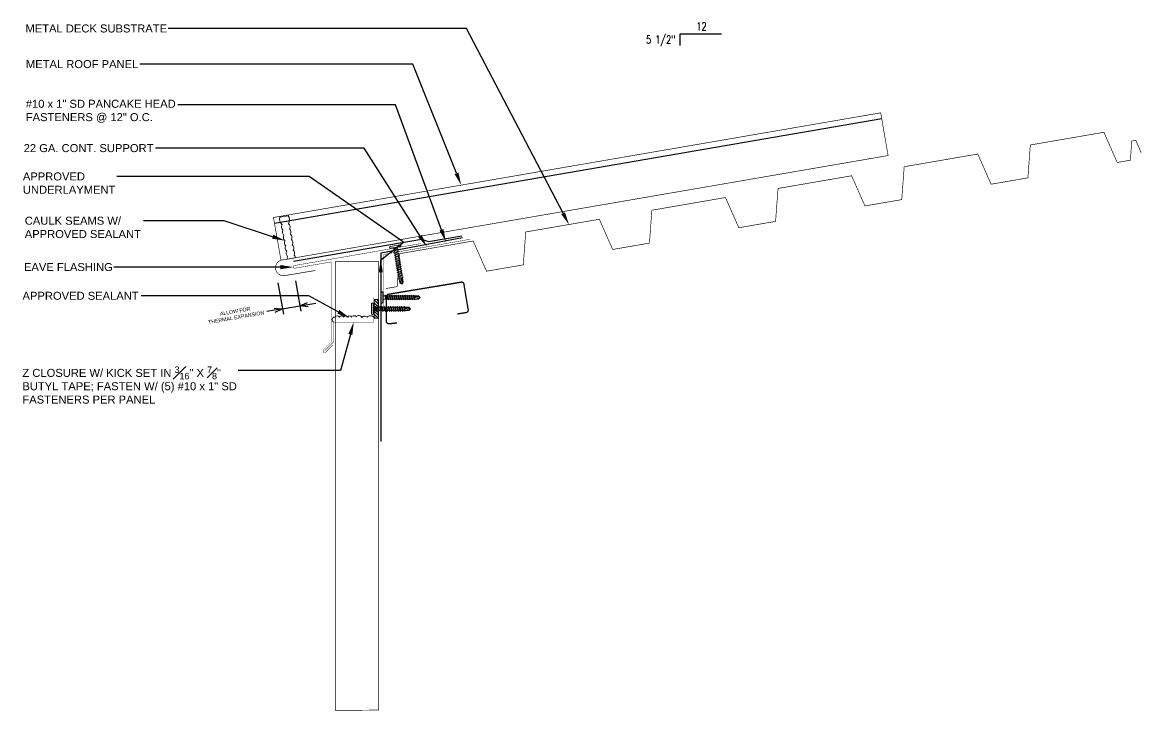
# Model space of a CAD drawing. Header units: inches. Extents: x -33163 to 19162, y -8858 to 30669.
# Drawn here: x -28412.2 to -28359.7, y -249 to -216.7 of the extents above; entities that cross this region are included whole.
import ezdxf
from ezdxf import colors
from ezdxf.entities.mleader import LeaderData, LeaderLine
from ezdxf.enums import TextEntityAlignment as Align
from ezdxf.math import Vec2, Vec3

# ---------------------------------------------------------------- set-up
doc = ezdxf.new("R2010")
doc.units = ezdxf.units.IN
doc.layers.get('0').update_dxf_attribs({"color": 9, "lineweight": 0})
doc.layers.get('Defpoints').update_dxf_attribs({"color": 254})
for name, color, linetype, lineweight in [('05 Fasteners', 11, 'Continuous', 15), ('07 - Roof Panels', 6, 'Continuous', 30), ('10 - Flashings', 2, 'Continuous', 60), ('11 Sealant', 9, 'Continuous', 13), ('12 - Steel', 11, 'Continuous', 15), ('12 Structural', 11, 'Continuous', 25), ('17 - Rigid Insulation', 2, 'ZIGZAG', 30)]:
    doc.layers.add(name, color=color, linetype=linetype, lineweight=lineweight)
doc.layers.add('A-ANNO-DIMS-04', color=12, linetype='Continuous')
doc.layers.add('MARK', color=1, linetype='Continuous')
doc.styles.add('Sheffield', font='arial.ttf', dxfattribs={"height": 0.175})
doc.styles.add('TEXT1', font='ROMANS.shx', dxfattribs={"width": 0.75, "height": 0.375})
doc.linetypes.add('ZIGZAG', pattern='A,0.0001,-0.2,[131,ltypeshp.shx,S=0.2,R=0,X=-0.2,Y=0],-0.4,[131,ltypeshp.shx,S=0.2,R=180,X=0.2,Y=0],-0.2', length=0.8001)
doc.dimstyles.new('Sheffield', dxfattribs={"dimtxt": 0.25, "dimasz": 0.375, "dimexe": 0.5, "dimexo": 0.5, "dimgap": 0.25, "dimtad": 1, "dimdec": 4, "dimzin": 3, "dimdsep": 46, "dimlunit": 4, "dimtxsty": 'Sheffield', "dimblk": 'OPEN30', "dimcen": 0.09375, "dimdle": 0.5, "dimclre": 256, "dimadec": 0, "dimazin": 0, "dimtfac": 1, "dimtdec": 4, "dimtix": 1, "dimtmove": 2, "dimatfit": 3, "dimldrblk": 'OPEN30', "dimfxl": 1, "dimfrac": 2, "dimtolj": 1, "dimtzin": 0, "dimarcsym": 0})

# ---------------------------------------------------------------- blocks, each defined once
blk = doc.blocks.new('*U256')
at = {"layer": '11 Sealant'}
h = blk.add_hatch(dxfattribs=at)
h.set_pattern_fill('ANSI31', color=256, scale=0.75, angle=-0.009932746220134037)
h.set_pattern_definition([(44.99006725377987, (0.06249999999999999, 0.06250000000000001), (-0.06627976754518126, 0.06630275193501953), [])])
h.paths.add_polyline_path([(0.4375000000000001, -1.387778780781446e-17), (0.4374999999997727, 0.1875), (-0.4375, 0.1875), (-0.4375, 1.387778780781446e-17)])
blk.add_lwpolyline([(-0.4375, 2.081668171172169e-17), (-0.4375, 0.1875), (0.4374999999997726, 0.1875), (0.4375, -1.387778780781446e-17)], close=True, dxfattribs=at)
blk = doc.blocks.new('_Open30')
at = {"color": 0, "linetype": 'ByBlock', "lineweight": -2}
for p, q in [((-1, 0.26794919), (0, 0)), ((0, 0), (-1, -0.26794919)), ((0, 0), (-1, 0))]:
    blk.add_line(p, q, dxfattribs=at)
blk = doc.blocks.new('*D258')
at = {"lineweight": -2, "transparency": 16777216}
for p, q in [((-28400.18773517859, -228.9058695089125), (-28399.93392945204, -230.3788089658574)), ((-28399.35988560363, -228.8131926872175), (-28399.11444236337, -230.2376011823626))]:
    blk.add_line(p, q, dxfattribs=at)
at = {"color": 0, "lineweight": -2, "transparency": 16777216}
for p, q in [((-28400.34593573668, -230.1961184586862), (-28400.71548955244, -230.2597971620207)), ((-28399.97638192093, -230.1324397553517), (-28399.15689483226, -229.9912319718569)), ((-28398.7873410165, -229.9275532685224), (-28398.41778720075, -229.8638745651879))]:
    blk.add_line(p, q, dxfattribs=at)
at = {"layer": 'Defpoints', "color": 0, "transparency": 16777216}
for p in [(-28399.47026202274, -228.1726327399028), (-28400.2981115977, -228.2653095615988), (-28399.15689483226, -229.9912319718569)]:
    blk.add_point(p, dxfattribs=at)
at = {"color": 0, "lineweight": -2, "transparency": 16777216, "xscale": 0.375, "yscale": 0.375, "zscale": 0.375}
for p, rotation in [((-28399.97638192093, -230.1324397553517), 9.776765007800883), ((-28399.15689483226, -229.9912319718569), 189.7767650078009)]:
    blk.add_blockref('_Open30', p, dxfattribs=dict(at, rotation=rotation))
at = {"color": 0, "transparency": 16777216, "insert": (-28402.17426493367, -230.3838664874283), "char_height": 0.175, "attachment_point": 5, "rotation": 9.77676500780084, "style": 'Sheffield'}
blk.add_mtext('\\A1;ALLOW FOR \\PTHERMAL EXPANSION', dxfattribs=at)
blk = doc.blocks.new('#10 SD Pancake')
at = {"layer": '05 Fasteners'}
for p, q in [((0.2309999999999945, 0.105989221183961), (-0.2310000000001082, 0.105989221183961)), ((-0.2310000000000514, 0.02898922118396285), (0.2309999999999945, 0.02898922118399128)), ((-0.07699999999996467, 0.02898922118397233), (-0.07700000000008345, -0.1017350759030649)), ((0.07699999999999253, 0.0289892211839818), (0.07699999999999818, -0.06308278099029963)), ((-0.1154999999999688, -0.1312452211824109), (-0.07700000000008345, -0.1017350759030649)), ((-0.07700000000008345, -0.1414355699659779), (-0.1154999999999688, -0.1312452211824109)), ((-0.1155000000000541, -0.233501221183019), (-0.07700000000005502, -0.2039910759037014)), ((-0.07699999999994134, -0.2436915699666997), (-0.1155000000000541, -0.233501221183019)), ((-0.1154999999999973, -0.3357572211836839), (-0.07699999999996976, -0.3062470759043663)), ((-0.0770000000000266, -0.3459475699673078), (-0.1154999999999973, -0.3357572211836839)), ((-0.1154999999999688, -0.4380132211821604), (-0.07699999999999818, -0.4085030759027859)), ((-0.07699999999991292, -0.4482035699657843), (-0.1154999999999688, -0.4380132211821604)), ((-0.1154999999999404, -0.5402692211805515), (-0.07699999999999818, -0.5107590759012055)), ((-0.07700000000008345, -0.1017350759030649), (0.07699999999999818, -0.06308278099029963)), ((0.07699999999996976, -0.102783275053298), (-0.07700000000008345, -0.1414355699659779)), ((-0.07700000000008345, -0.1414355699659779), (-0.07700000000005502, -0.2039910759037014)), ((-0.07700000000005502, -0.2039910759037014), (0.07699999999994134, -0.165338780990993)), ((0.0770000000000266, -0.2050392750539629), (-0.07699999999994134, -0.2436915699666997)), ((-0.07699999999994134, -0.2436915699666997), (-0.07699999999996976, -0.306247075902121)), ((-0.07699999999996976, -0.3062470759043663), (0.07700000000005502, -0.2675947809916437)), ((0.0770000000000266, -0.3072952750546278), (-0.0770000000000266, -0.3459475699673078)), ((-0.0770000000000266, -0.3459475699673078), (-0.07699999999999818, -0.4085030759027859)), ((-0.07699999999999818, -0.4085030759027859), (0.07699999999999818, -0.3698507809900775)), ((0.07699999999996976, -0.4095512750530474), (-0.07699999999991292, -0.4482035699657843)), ((-0.07699999999991292, -0.4482035699657843), (-0.07699999999999818, -0.5107590759012055)), ((-0.07699999999999818, -0.5107590759012055), (0.07699999999996976, -0.4721067809884687)), ((0.07700000000011187, -0.5118072750514813), (-0.07699999999994134, -0.5504595699641754)), ((0.07699999999999818, -0.06308278099029963), (0.1154999999999688, -0.07326677881444255)), ((0.1154999999999688, -0.07326677881444255), (0.07699999999996976, -0.102783275053298)), ((0.07699999999996976, -0.102783275053298), (0.07699999999994134, -0.165338780990993)), ((0.07699999999994134, -0.165338780990993), (0.1155000000000541, -0.1755227788151075)), ((0.1155000000000541, -0.1755227788151075), (0.0770000000000266, -0.2050392750539629)), ((0.0770000000000266, -0.2050392750539629), (0.07700000000005502, -0.2675947809894126)), ((0.07700000000005502, -0.2675947809916437), (0.1154999999999973, -0.2777787788157298)), ((0.1154999999999973, -0.2777787788157298), (0.0770000000000266, -0.3072952750546278)), ((0.0770000000000266, -0.3072952750546278), (0.07699999999999818, -0.3698507809900775)), ((0.07699999999999818, -0.3698507809900775), (0.1154999999999973, -0.3800347788141636)), ((0.1154999999999973, -0.3800347788141636), (0.07699999999996976, -0.4095512750530474)), ((0.07699999999996976, -0.4095512750530474), (0.07699999999996976, -0.4721067809884687)), ((0.07699999999996976, -0.4721067809884687), (0.1155000000000825, -0.4822907788126543)), ((0.1155000000000825, -0.4822907788126543), (0.07700000000011187, -0.5118072750514813)), ((0.07700000000011187, -0.5118072750514813), (0.07700000000005502, -0.5743627809891336)), ((-0.07699999999994134, -0.5504595699641754), (-0.1154999999999404, -0.5402692211805515)), ((-0.1154999999999973, -0.6425252211812165), (-0.07699999999994134, -0.6130150759018704)), ((-0.07699999999994134, -0.652715569964812), (-0.1154999999999973, -0.6425252211812165)), ((-0.1154999999999404, -0.7447812211818814), (-0.07699999999994134, -0.7152710759025211)), ((-0.07699999999994134, -0.7549715699654769), (-0.1154999999999404, -0.7447812211818814)), ((-0.115499999999912, -0.847037221180301), (-0.07699999999985607, -0.8175270759009692)), ((-0.07699999999991292, -0.8572275699639249), (-0.115499999999912, -0.847037221180301)), ((-0.1154999999999688, -0.949293221178749), (-0.0769999999998845, -0.9197830758993888)), ((-0.07699999999991292, -0.9594835699623445), (-0.1154999999999688, -0.949293221178749)), ((-0.115499999999912, -1.051549221179414), (-0.07699999999991292, -1.022039075900054)), ((-0.07699999999994134, -0.5504595699641754), (-0.07699999999994134, -0.6130150759018704)), ((-0.07699999999994134, -0.6130150759018704), (0.07700000000005502, -0.5743627809891336)), ((0.0770000000000266, -0.614063275052132), (-0.07699999999994134, -0.652715569964812)), ((-0.07699999999994134, -0.652715569964812), (-0.07699999999994134, -0.7152710759003185)), ((-0.07699999999994134, -0.7152710759025211), (0.07700000000005502, -0.6766187809898128)), ((0.07699999999999818, -0.7163192750527969), (-0.07699999999994134, -0.7549715699654769)), ((-0.07699999999994134, -0.7549715699654769), (-0.07699999999985607, -0.8175270759009692)), ((-0.07699999999985607, -0.8175270759009692), (0.07700000000008345, -0.7788747809882182)), ((0.07700000000008345, -0.8185752750512165), (-0.07699999999991292, -0.8572275699639249)), ((-0.07699999999991292, -0.8572275699639249), (-0.0769999999998845, -0.9197830758993888)), ((-0.0769999999998845, -0.9197830758993888), (0.07700000000008345, -0.8811307809866804)), ((0.07700000000008345, -0.9208312750496077), (-0.07699999999991292, -0.9594835699623445)), ((-0.07699999999991292, -0.9594835699623445), (-0.07699999999991292, -1.022039075897851)), ((-0.07699999999991292, -1.022039075900054), (0.07700000000008345, -0.9833867809873453)), ((0.0770000000000266, -1.023087275050329), (-0.07699999999991292, -1.061739569963009)), ((0.07700000000005502, -0.5743627809891336), (0.1155000000000541, -0.5845467788132765)), ((0.1155000000000541, -0.5845467788132765), (0.0770000000000266, -0.614063275052132)), ((0.0770000000000266, -0.614063275052132), (0.07700000000008345, -0.6766187809875674)), ((0.07700000000005502, -0.6766187809898128), (0.1155000000000257, -0.6868027788139273)), ((0.1155000000000257, -0.6868027788139273), (0.07699999999999818, -0.7163192750527969)), ((0.07699999999999818, -0.7163192750527969), (0.07700000000008345, -0.7788747809882182)), ((0.07700000000008345, -0.7788747809882182), (0.1155000000000825, -0.7890587788123611)), ((0.1155000000000825, -0.7890587788123611), (0.07700000000008345, -0.8185752750512165)), ((0.07700000000008345, -0.8185752750512165), (0.07700000000008345, -0.8811307809866804)), ((0.07700000000008345, -0.8811307809866804), (0.1155000000000825, -0.8913147788107665)), ((0.1155000000000825, -0.8913147788107665), (0.07700000000008345, -0.9208312750496077)), ((0.07700000000005502, -0.9208312750496646), (0.07700000000011187, -0.9833867809851)), ((0.07700000000008345, -0.9833867809873453), (0.1155000000000541, -0.9935707788114598)), ((0.1155000000000541, -0.9935707788114598), (0.0770000000000266, -1.023087275050329)), ((0.0770000000000266, -1.023087275050329), (0.07700000000011187, -1.085642780985751)), ((-0.07699999999991292, -1.061739569963009), (-0.115499999999912, -1.051549221179414)), ((-0.1154999999998836, -1.153805221177834), (-0.07699999999982765, -1.124295075898502)), ((-0.0769999999998845, -1.163995569961457), (-0.1154999999998836, -1.153805221177834)), ((-0.1154999999999404, -1.256061221176282), (-0.07699999999985607, -1.226551075896921)), ((-0.0769999999998845, -1.266251569959877), (-0.1154999999999404, -1.256061221176282)), ((-0.1154999999998836, -1.358317221176947), (-0.0769999999998845, -1.328807075897586)), ((-0.0769999999998845, -1.368507569960542), (-0.1154999999998836, -1.358317221176947)), ((-0.1154999999998836, -1.460573221177611), (-0.0769999999998845, -1.431063075898265)), ((-0.0769999999998845, -1.470763569961207), (-0.1154999999998836, -1.460573221177611)), ((-0.07699999999991292, -1.061739569963009), (-0.07699999999982765, -1.124295075898502)), ((-0.07699999999982765, -1.124295075898502), (0.07700000000011187, -1.085642780985751)), ((0.07700000000011187, -1.125343275048749), (-0.0769999999998845, -1.163995569961457)), ((-0.0769999999998845, -1.163995569961457), (-0.07699999999985607, -1.226551075896921)), ((-0.07699999999985607, -1.226551075896921), (0.07700000000011187, -1.187898780984213)), ((0.07700000000011187, -1.22759927504714), (-0.0769999999998845, -1.266251569959877)), ((-0.0769999999998845, -1.266251569959877), (-0.0769999999998845, -1.328807075895384)), ((-0.0769999999998845, -1.328807075897586), (0.07700000000011187, -1.290154780984878)), ((0.07700000000005502, -1.329855275047862), (-0.0769999999998845, -1.368507569960542)), ((-0.0769999999998845, -1.368507569960542), (-0.0769999999998845, -1.431063075896049)), ((-0.0769999999998845, -1.431063075898265), (0.07700000000011187, -1.392410780985557)), ((0.07700000000005502, -1.432111275048527), (-0.0769999999998845, -1.470763569961207)), ((-0.07699999999965712, -1.470763569961235), (-0.0769999999993729, -1.64270334862195)), ((-0.04220706828982657, -1.650467919698599), (0.0003944749083188981, -1.481668061758711)), ((1.13686837721616e-13, -1.717431305792161), (0.04220706829005394, -1.51705531296551)), ((0.04220706829005394, -1.48474029039528), (0.04220706829005394, -1.650467919698741)), ((0.07700000000011187, -1.085642780985751), (0.115500000000111, -1.095826778809894)), ((0.115500000000111, -1.095826778809894), (0.07700000000011187, -1.125343275048749)), ((0.07700000000011187, -1.125343275048749), (0.07700000000011187, -1.187898780984213)), ((0.07700000000011187, -1.187898780984213), (0.115500000000111, -1.198082778808299)), ((0.115500000000111, -1.198082778808299), (0.07700000000011187, -1.22759927504714)), ((0.07700000000008345, -1.227599275047197), (0.07700000000014029, -1.290154780982633)), ((0.07700000000011187, -1.290154780984878), (0.1155000000000825, -1.300338778808992)), ((0.1155000000000825, -1.300338778808992), (0.07700000000005502, -1.329855275047862)), ((0.07700000000011187, -1.329855275047862), (0.07700000000011187, -1.392410780983283)), ((0.07700000000011187, -1.392410780985557), (0.115500000000111, -1.402594778809657)), ((0.115500000000111, -1.402594778809657), (0.07700000000005502, -1.432111275048527)), ((0.07700000000016871, -1.432111275048442), (0.07700000000033924, -1.64270334862195)), ((-0.07699999999942975, -1.64270334862195), (1.13686837721616e-13, -1.717431305792161)), ((-0.04220706828982657, -1.650467919698599), (1.13686837721616e-13, -1.717431305792161)), ((0.07700000000039608, -1.642703348621978), (1.13686837721616e-13, -1.717431305792161)), ((0.04220706829005394, -1.650467919698741), (1.13686837721616e-13, -1.717431305792161))]:
    blk.add_line(p, q, dxfattribs=at)
for centre, radius, start, end in [((-0.231000000000023, 0.06748922118393352), 0.0385, 90.00000000000652, 270.0000000000065), ((-0.231000000000023, 0.06748922118393352), 0.0385, 90.00000000000652, 270.0000000000065), ((0.2309999999999093, 0.06748922118400458), 0.0385, 270.0000000000065, 90.00000000000652), ((0.2309999999999093, 0.06748922118400458), 0.0385, 270.0000000000065, 90.00000000000652), ((0.02103068467425828, -1.486880020589126), 0.02128421171539591, 5.769767854505913, 165.8255880028746), ((5.684341886080801e-13, -1.379503051917879), 0.2742323762525051, 253.6930119897208, 261.1464224609432), ((5.684341886080801e-13, -1.379503051917879), 0.2742323762525051, 278.8535775388655, 286.3069880102555)]:
    blk.add_arc(centre, radius, start, end, dxfattribs=at)
blk = doc.blocks.new('slopl1')
at = {"layer": 'MARK', "color": 6}
blk.add_lwpolyline([(0, 0), (0, 0.1367525903501203), (0.4871004271800828, 0.1367525903501203)], dxfattribs=at)
at = {"layer": 'MARK', "color": 2, "style": 'TEXT1', "width": 0.75}
blk.add_text('12', height=0.09375, dxfattribs=at).set_placement((0.1908952262828523, 0.1779031707440311))
blk.add_attdef('SLOPL1', text='', height=0.09375, dxfattribs=at).set_placement((-0.05491703184622815, 0.02434748881376726), align=Align.RIGHT)

msp = doc.modelspace()

# ---------------------------------------------------------------- linework, layer by layer
at = {"layer": '07 - Roof Panels', "const_width": 0.03}
for points in [[(-28400.04690278678, -227.8478153850805), (-28371.59112585563, -222.9445275024166), (-28371.93612781846, -220.9423425300402), (-28400.3998758913, -225.8470087273105)], [(-28395.47199974364, -248.9319710878626), (-28395.47199974364, -227.9198271897478), (-28397.50369140774, -227.9198278535678), (-28397.50368668919, -248.940061178653)]]:
    msp.add_lwpolyline(points, close=True, dxfattribs=at)
msp.add_lwpolyline([(-28400.04690278678, -227.8478153850805, 0.855673499308248), (-28399.92447894254, -228.5780488989112), (-28398.44092342071, -228.3314674713548)], format="xyb", dxfattribs=at)
at = {"layer": '10 - Flashings', "linetype": 'Continuous', "const_width": 0.01999995}
msp.add_lwpolyline([(-28397.61985532308, -231.8295873591515), (-28397.94895566328, -232.1586876993454, -1.00081520674231), (-28398.04722389665, -232.0414281553447), (-28397.69367050605, -231.6878747647515), (-28397.69367050605, -227.9292236816286), (-28399.39228145159, -228.2229350319787, -1.086171519681202), (-28399.41369992184, -228.0990663154499), (-28393.50421930246, -227.0706267093684)], format="xyb", dxfattribs=at)
for points in [[(-28395.22425838517, -230.0556138968544), (-28395.22425838517, -227.5753308241692), (-28391.19199154355, -226.8699284555478)], [(-28397.99813755588, -232.1000979654952), (-28397.58298300397, -231.684943413581), (-28397.58298300397, -230.7490554960867), (-28395.6963652044, -230.7500991340087), (-28395.6963652044, -229.5950991340085)]]:
    msp.add_lwpolyline(points, dxfattribs=at)
at = {"layer": '11 Sealant'}
msp.add_lwpolyline([(-28399.68888461189, -226.139775135328, -0.3510004003203439), (-28399.64578106586, -226.3860312709257, -0.3510004003203049), (-28399.60267751983, -226.6322874065235, -0.3510004003204359), (-28399.5595739738, -226.8785435421215, -0.3510004003203077), (-28399.51647042777, -227.1247996777192, -0.3510004003203077), (-28399.47336688174, -227.371055813317, -0.3510004003203439), (-28399.43026333571, -227.6173119489148, -0.3297443326345831), (-28399.37786085419, -227.7355490263726), (-28399.74713400966, -227.7991793684603, -0.2449922899783555), (-28399.73783715049, -227.671148260652, -0.3510004003203439), (-28399.78094069652, -227.4248921250543, -0.3510004003203439), (-28399.82404424255, -227.1786359894565, -0.3510004003203467), (-28399.86714778858, -226.9323798538587, -0.3510004003202685), (-28399.91025133461, -226.6861237182608, -0.351000400320397), (-28399.95335488064, -226.439867582663, -0.3510004003203439), (-28399.99645842667, -226.1936114470652, -0.2406956504494766), (-28400.10377112959, -225.8311579880036), (-28399.70958039278, -225.7632340377804, -0.2388618404337082)], format="xyb", close=True, dxfattribs=at)
msp.add_lwpolyline([(-28397.5674137586, -230.7491178081024, -1.032319279986058), (-28397.50534349284, -230.5244534702585, -0.7659451539813753), (-28397.31668202702, -230.5268384466869, -0.6834372102660433), (-28397.10979235579, -230.5226376373262, -0.7120275614424869), (-28396.92619783274, -230.5109462789849, -0.6397379278793469), (-28396.74001440942, -230.5162497055157, -0.5212347520970836), (-28396.51480103658, -230.5033996019528, -0.6446584669466904), (-28396.26197838036, -230.5433404124252, -0.4968866630463112), (-28396.00741453845, -230.5231179690135, -0.4710069637023239), (-28395.6963652044, -230.5231179690135)], format="xyb", dxfattribs=at)
at = {"layer": '12 - Steel', "lineweight": 30}
msp.add_line((-28371.88829360284, -221.2199436975789), (-28400.35093800985, -226.1244101433691), dxfattribs=at)
at = {"layer": '12 - Steel', "const_width": 0.03}
msp.add_lwpolyline([(-28359.72232966283, -222.8206880101648), (-28359.98246144303, -222.2313065382564), (-28360.16723727841, -222.2631521134727), (-28360.234196402, -223.1625925163158), (-28360.85011585326, -223.2687444337038), (-28361.47443212574, -221.8542289011223), (-28364.92358105277, -222.4486796384923), (-28365.0383681218, -223.9905774719373), (-28366.76294258531, -224.2878028406224), (-28367.38725885779, -222.8732873080417), (-28370.83640778483, -223.4677380454108), (-28370.95119485385, -225.009635878857), (-28372.67576931737, -225.306861247541), (-28373.30008558985, -223.8923457149603), (-28376.74923451688, -224.4867964523293), (-28376.8640215859, -226.0286942857754), (-28378.58859604942, -226.3259196544605), (-28379.2129123219, -224.9114041218797), (-28382.66206124894, -225.5058548592489), (-28382.77684831796, -227.0477526926948), (-28384.50142278147, -227.3449780613799), (-28385.12573905396, -225.9304625287983), (-28388.57488798099, -226.5249132661683), (-28388.68967505001, -228.0668110996134), (-28390.41424951353, -228.3640364682986), (-28391.03856578601, -226.9495209357178), (-28394.48771471304, -227.5439716730869), (-28394.60250178206, -229.085869506533), (-28395.12860817546, -229.1765424058789), (-28395.12860817546, -229.1765424058789)], dxfattribs=at)
at = {"layer": '12 Structural', "const_width": 0.06249999999999999}
msp.add_lwpolyline([(-28391.78017490193, -230.369122304147), (-28391.40744363752, -230.3065810444056, 0.414213562373095), (-28391.26947073883, -230.1960664334837), (-28391.46556031331, -229.0119005017603, 0.414213562373095), (-28391.57607492423, -228.8739276030707), (-28395.02680665243, -229.4464351361549, 0.2634983571264488), (-28395.09892193054, -229.5463177078528), (-28395.11257791, -229.6698993512287), (-28395.11257791, -230.7038203911989, 0.414213562373095), (-28394.98757791, -230.8288203911989), (-28394.61257791, -230.7898510486057)], format="xyb", dxfattribs=at)
at = {"layer": '17 - Rigid Insulation', "linetype": 'ZIGZAG', "ltscale": 0.003}
for points in [[(-28399.46417332457, -227.8875251665045), (-28393.45969278675, -226.8555767049189), (-28393.13986078906, -226.9707320305666), (-28391.57343052533, -226.7008166791218)], [(-28391.53839555953, -226.797500417757), (-28395.37009747192, -227.5189739175112), (-28395.37009747192, -236.343493377135)]]:
    msp.add_lwpolyline(points, dxfattribs=at)

# ---------------------------------------------------------------- block references
at = {"layer": '05 Fasteners'}
for p, rotation in [((-28394.6770774326, -227.2747417291204), 9.776765007765206), ((-28395.24110423185, -229.596860282265), 90.00000000000001), ((-28395.69636516615, -230.1326138968544), 90.00000000000001)]:
    msp.add_blockref('#10 SD Pancake', p, dxfattribs=dict(at, rotation=rotation))
at = {"layer": '11 Sealant', "rotation": 90.00000000000001}
msp.add_blockref('*U256', (-28395.48864579677, -230.1282377015189), dxfattribs=at)
at = {"layer": 'MARK', "xscale": 4, "yscale": 4, "zscale": 4}
msp.add_blockref('slopl1', (-28381.34162508073, -217.7909520253525), dxfattribs=at).add_auto_attribs({'SLOPL1': '5 1/2"'})

# ---------------------------------------------------------------- dimensions: what is measured, and where the dimension line sits
dim = msp.add_linear_dim(base=(-28399.15689483226, -229.9912319718569), p1=(-28400.29811159771, -228.2653095615985), p2=(-28399.47026202275, -228.1726327399029), angle=9.77676500780084, text='ALLOW FOR \\PTHERMAL EXPANSION', dimstyle='Sheffield', override={"dimtxt": 0.15, "dimexe": 0.25, "dimexo": 0.65, "dimdle": 0.125})
dim.commit()
dim.dimension.update_dxf_attribs({"geometry": '*D258', "text_midpoint": (-28402.17426493367, -230.3838664874283), "dimtype": 160})

# ---------------------------------------------------------------- leaders
at = {"layer": 'A-ANNO-DIMS-04'}
ml = msp.add_multileader_mtext('Standard', dxfattribs=at)
ml.set_content('METAL DECK SUBSTRATE', color=256, style='Sheffield')
ml.set_leader_properties()
ml.build(insert=Vec2(0, 0))
ml.multileader.update_dxf_attribs({"dogleg_length": 0.5, "arrow_head_size": 0.6})
ctx = ml.context
ctx.base_point, ctx.char_height, ctx.arrow_head_size, ctx.landing_gap_size, ctx.plane_origin = Vec3(-28412.14880551159, -216.9922379718613), 0.375, 0.6, 0.125, Vec3(-28393.72649854842, -221.2458601838809)
notes = []
notes.append((ctx, [(0, (1, 1, 0), (-28391.35631123406, -216.9922379718613), (-1, 0), 13.97257613291572, [(0, [(-28386.54960849948, -226.1758622664478)], 0, [])])]))
ctx.mtext.insert, ctx.mtext.width, ctx.mtext.flow_direction = Vec3(-28412.02380551159, -216.8015404957358), 7.190562783133032, 5
ml = msp.add_multileader_mtext('Standard', dxfattribs=at)
ml.set_content('METAL ROOF PANEL', color=256, style='Sheffield')
ml.set_leader_properties()
ml.build(insert=Vec2(0, 0))
ml.multileader.update_dxf_attribs({"dogleg_length": 0.5, "arrow_head_size": 0.6})
ctx = ml.context
ctx.base_point, ctx.char_height, ctx.arrow_head_size, ctx.landing_gap_size, ctx.plane_origin = Vec3(-28412.12896167834, -218.6615629913532), 0.375, 0.6, 0.125, Vec3(-28394.30288680574, -222.98404232161)
notes.append((ctx, [(0, (1, 1, 0), (-28393.86583640205, -218.6615629913532), (-1, 0), 12.80175078788392, [(0, [(-28391.59828058342, -224.3303817926509)], 0, [])])]))
ctx.mtext.insert, ctx.mtext.width, ctx.mtext.flow_direction = Vec3(-28412.00396167834, -218.4708655152277), 5.726868080325062, 5
ml = msp.add_multileader_mtext('Standard', dxfattribs=at)
ml.set_content('#10 x 1" SD PANCAKE HEAD FASTENERS @ 12" O.C.', color=256, style='Sheffield')
ml.set_leader_properties()
ml.build(insert=Vec2(0, 0))
ml.multileader.update_dxf_attribs({"dogleg_length": 0.5, "arrow_head_size": 0.6})
ctx = ml.context
ctx.base_point, ctx.char_height, ctx.arrow_head_size, ctx.landing_gap_size, ctx.plane_origin = Vec3(-28412.13384178853, -220.5740689579543), 0.375, 0.6, 0.125, Vec3(-28393.58115873528, -224.8965482882111)
notes.append((ctx, [(0, (1, 1, 0), (-28394.67513678875, -220.5740689579543), (-1, 0), 10.21390622761234, [(0, [(-28392.31692823953, -226.9856342291237)], 0, [])])]))
ctx.mtext.insert, ctx.mtext.width, ctx.mtext.flow_direction = Vec3(-28412.00884178853, -220.3314444695505), 7.413954804917125, 5
ml = msp.add_multileader_mtext('Standard', dxfattribs=at)
ml.set_content('22 GA. CONT. SUPPORT', color=256, style='Sheffield')
ml.set_leader_properties()
ml.build(insert=Vec2(0, 0))
ml.multileader.update_dxf_attribs({"dogleg_length": 0.5, "arrow_head_size": 0.6})
ctx = ml.context
ctx.base_point, ctx.char_height, ctx.arrow_head_size, ctx.landing_gap_size, ctx.plane_origin = Vec3(-28412.23244528388, -222.5986297764915), 0.375, 0.6, 0.125, Vec3(-28398.91941834676, -224.1878670332438)
notes.append((ctx, [(0, (1, 1, 0), (-28396.14403847058, -222.5986297764915), (-1, 0), 9.780340646858122, [(0, [(-28393.20812496436, -227.2226296398585)], 0, [])])]))
ctx.mtext.insert, ctx.mtext.width, ctx.mtext.flow_direction = Vec3(-28412.10744528388, -222.407932300366), 6.838975439129172, 5
ml = msp.add_multileader_mtext('Standard', dxfattribs=at)
ml.set_content('APPROVED UNDERLAYMENT', color=256, style='Sheffield')
ml.set_leader_properties()
ml.build(insert=Vec2(0, 0))
ml.multileader.update_dxf_attribs({"dogleg_length": 0.5, "arrow_head_size": 0.6})
ctx = ml.context
ctx.base_point, ctx.char_height, ctx.arrow_head_size, ctx.landing_gap_size, ctx.plane_origin = Vec3(-28412.27069392737, -223.9260430849557), 0.375, 0.6, 0.125, Vec3(-28399.82717302542, -226.4888982838382)
notes.append((ctx, [(0, (1, 1, 0), (-28398.72229964525, -223.9260430849557), (-1, 0), 9.013008879673112, [(2, [(-28395.37009747192, -227.8236164968839), (-28395.37009747192, -227.823616496884), (-28394.29878123422, -226.9997850218664)], 0, [])])]))
ctx.mtext.insert, ctx.mtext.width, ctx.mtext.flow_direction = Vec3(-28412.14569392737, -223.7353456088302), 2.016561668659771, 5
ml = msp.add_multileader_mtext('Standard', dxfattribs=at)
ml.set_content('CAULK SEAMS W/ APPROVED SEALANT', color=256, style='Sheffield')
ml.set_leader_properties()
ml.build(insert=Vec2(0, 0))
ml.multileader.update_dxf_attribs({"dogleg_length": 0.5, "arrow_head_size": 0.6})
ctx = ml.context
ctx.base_point, ctx.char_height, ctx.arrow_head_size, ctx.landing_gap_size, ctx.plane_origin = Vec3(-28412.18220173345, -226.0009152721104), 0.375, 0.6, 0.125, Vec3(-28399.87653796202, -227.5940298097535)
notes.append((ctx, [(0, (1, 1, 0), (-28402.71295639867, -226.0009152721104), (-1, 0), 3.785582306123426, [(0, [(-28399.86714778858, -226.9323798538587)], 0, [])])]))
ctx.mtext.insert, ctx.mtext.width, ctx.mtext.flow_direction = Vec3(-28412.05720173345, -225.8102177959849), 6.20645406607855, 5
ml = msp.add_multileader_mtext('Standard', dxfattribs=at)
ml.set_content('EAVE FLASHING', color=256, style='Sheffield')
ml.set_leader_properties()
ml.build(insert=Vec2(0, 0))
ml.multileader.update_dxf_attribs({"dogleg_length": 0.5, "arrow_head_size": 0.6})
ctx = ml.context
ctx.base_point, ctx.char_height, ctx.arrow_head_size, ctx.landing_gap_size, ctx.plane_origin = Vec3(-28412.21907486952, -228.1726327399016), 0.375, 0.6, 0.125, Vec3(-28402.35831690895, -229.6668620032185)
notes.append((ctx, [(0, (1, 1, 0), (-28404.6594346556, -228.1726327399016), (-1, 0), 3.220707744612326, [(0, [(-28399.47026202275, -228.1726327399016)], 0, [])])]))
ctx.mtext.insert, ctx.mtext.width, ctx.mtext.flow_direction = Vec3(-28412.09407486952, -227.9819352637761), 4.577128649830399, 5
ml = msp.add_multileader_mtext('Standard', dxfattribs=at)
ml.set_content('APPROVED SEALANT', color=256, style='Sheffield')
ml.set_leader_properties()
ml.build(insert=Vec2(0, 0))
ml.multileader.update_dxf_attribs({"dogleg_length": 0.5, "arrow_head_size": 0.6})
ctx = ml.context
ctx.base_point, ctx.char_height, ctx.arrow_head_size, ctx.landing_gap_size, ctx.plane_origin = Vec3(-28412.28747113545, -229.5196902661148), 0.375, 0.6, 0.125, Vec3(-28396.6561777843, -234.0253418381124)
notes.append((ctx, [(0, (1, 1, 0), (-28398.7480756478, -229.5196902661148), (-1, 0), 7.85573245899414, [(0, [(-28396.83433041996, -230.5485727417553)], 0, [])])]))
ctx.mtext.insert, ctx.mtext.width, ctx.mtext.flow_direction = Vec3(-28412.16247113545, -229.3289927899892), 6.340472267416544, 5
ml = msp.add_multileader_mtext('Standard', dxfattribs=at)
ml.set_content('\\A1;Z CLOSURE W/ KICK SET IN {\\H0.8x;\\S3#16;}" X {\\H0.8x;\\S7#8;}" BUTYL TAPE; FASTEN W/ (5) #10 x 1" SD FASTENERS PER PANEL', color=256, style='Sheffield')
ml.set_leader_properties()
ml.build(insert=Vec2(0, 0))
ml.multileader.update_dxf_attribs({"dogleg_length": 0.5, "arrow_head_size": 0.6})
ctx = ml.context
ctx.base_point, ctx.char_height, ctx.arrow_head_size, ctx.landing_gap_size, ctx.plane_origin = Vec3(-28412.2937388674, -233.0201436690841), 0.375, 0.6, 0.125, Vec3(-28392.29571574633, -237.5564255214701)
notes.append((ctx, [(0, (1, 1, 0), (-28397.25372842501, -233.0201436690841), (-1, 0), 4.801606622466801, [(0, [(-28396.63967410418, -230.7495773150477)], 0, [])])]))
ctx.mtext.insert, ctx.mtext.width, ctx.mtext.flow_direction = Vec3(-28412.1687388674, -232.8294461929585), 10.27574964306854, 5
for ctx, leaders in notes:
    for number, flags, end, landing, length, lines in leaders:
        leader = LeaderData()
        leader.index, (leader.has_last_leader_line, leader.has_dogleg_vector, leader.attachment_direction) = number, flags
        leader.last_leader_point, leader.dogleg_vector, leader.dogleg_length = Vec3(end), Vec3(landing), length
        for number, points, colour, breaks in lines:
            line = LeaderLine()
            line.index, line.vertices, line.color, line.breaks = number, Vec3.list(points), colors.encode_raw_color(colour), breaks
            leader.lines.append(line)
        ctx.leaders.append(leader)

doc.saveas('drawing.dxf')
